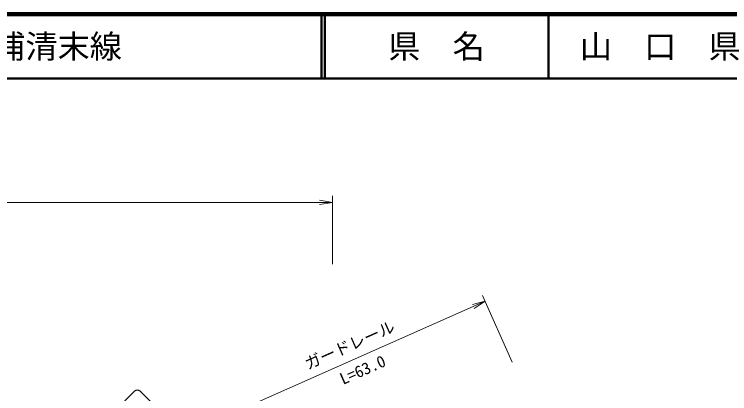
# Model space of a CAD drawing. Units: millimetres, scale not verified. Extents: x 40000 to 680000, y 20000 to 380000.
# Drawn here: x 250022 to 361176, y 321012 to 380000 of the extents above; entities that cross this region are included whole.
import ezdxf
from ezdxf.enums import TextEntityAlignment as Align

# ---------------------------------------------------------------- set-up
doc = ezdxf.new("R2010")
doc.units = ezdxf.units.MM
doc.header["$LTSCALE"] = 1000
for name, color, linetype, lineweight in [('M-STR-HTXT', 7, 'Continuous', 13), ('M-STR-STRC', 7, 'Continuous', 25), ('M-TTL', 2, 'Continuous', 140), ('M-TTL-LINE', 7, 'Continuous', 50)]:
    doc.layers.add(name, color=color, linetype=linetype, lineweight=lineweight)
doc.layers.add('M-TTL-TXT', color=7, linetype='Continuous')
doc.styles.add('ＭＳ ゴシック', font='')
doc.styles.get('ＭＳ ゴシック').set_extended_font_data('MS Gothic')

# ---------------------------------------------------------------- blocks, each defined once
blk = doc.blocks.new('open_arrow')
at = {"color": 0, "linetype": 'Continuous', "lineweight": -2}
blk.add_lwpolyline([(7.5, 1.25), (0, 0), (7.5, -1.25)], dxfattribs=at)

msp = doc.modelspace()

# ---------------------------------------------------------------- linework, layer by layer
at = {"layer": 'M-STR-HTXT'}
for p, q in [((299439, 341156), (299439, 351763)), ((89216, 350763), (299439, 350763)), ((327390, 325920), (322789, 336304)), ((323194, 335390), (283441, 317777))]:
    msp.add_line(p, q, dxfattribs=at)
at = {"layer": 'M-STR-STRC'}
for p, q in [((268699, 321397), (264834, 317532)), ((269590, 321397), (273455, 317532))]:
    msp.add_line(p, q, dxfattribs=at)
msp.add_arc((269145, 320951), 630, 45, 135, dxfattribs=at)
at = {"layer": 'M-TTL'}
msp.add_line((680000, 380000), (40000, 380000), dxfattribs=at)
at = {"layer": 'M-TTL-LINE'}
for p, q in [((297750, 380000), (297750, 370000)), ((298250, 380000), (298250, 370000)), ((333000, 380000), (333000, 370000)), ((40000, 370000), (680000, 370000))]:
    msp.add_line(p, q, dxfattribs=at)

# ---------------------------------------------------------------- block references
at = {"layer": 'M-STR-HTXT', "xscale": 267, "yscale": 267}
for p, rotation in [((299439, 350763), 180), ((323194, 335390), 203.9)]:
    msp.add_blockref('open_arrow', p, dxfattribs=dict(at, rotation=rotation))

# ---------------------------------------------------------------- texts
at = {"layer": 'M-STR-HTXT', "style": 'ＭＳ ゴシック'}
msp.add_text('ガードレール', height=1833, rotation=23.896, dxfattribs=at).set_placement((295278, 325548), align=Align.MIDDLE_LEFT)
msp.add_text('L=63.0', height=1833, rotation=23.896, dxfattribs=at).set_placement((304735, 323383), align=Align.BOTTOM_CENTER)
at = {"layer": 'M-TTL-TXT', "style": 'ＭＳ ゴシック'}
msp.add_text('主要地方道豊浦清末線', height=3666, dxfattribs=at).set_placement((216734, 375000), align=Align.MIDDLE_LEFT)
for s, p in [('県\u3000名', (315625, 375000)), ('山\u3000口\u3000県', (350375, 375000))]:
    msp.add_text(s, height=3666, dxfattribs=at).set_placement(p, align=Align.MIDDLE_CENTER)

doc.saveas('drawing.dxf')
